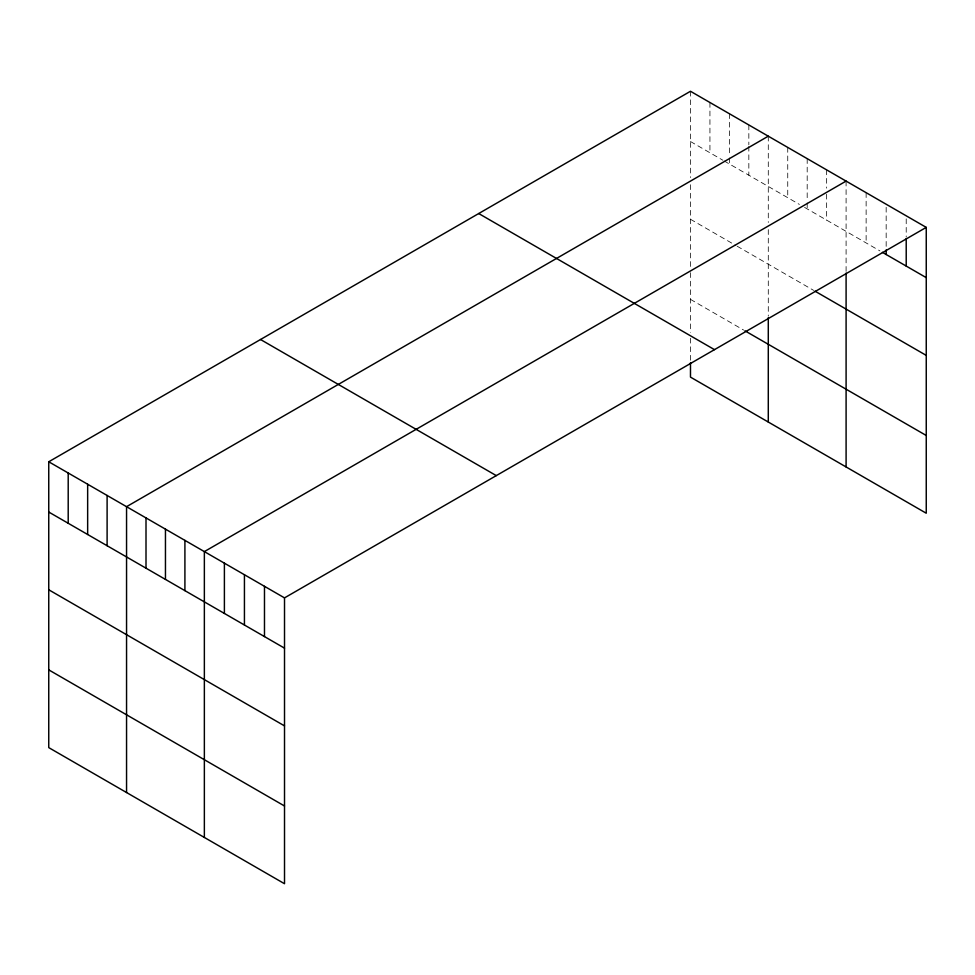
<?xml version="1.0" encoding="UTF-8"?>
<svg xmlns="http://www.w3.org/2000/svg" width="975" height="975" viewBox="0 0 975 975"><rect width="100%" height="100%" fill="white"/><g stroke="black" fill="none" stroke-linecap="round" stroke-linejoin="round"><path stroke-width="0.73" stroke-dasharray="4.88 3.66" d="M690.483 91.272L690.483 177.523M690.483 141.533L722.902 160.241M724.193 160.997L799.402 204.421M804.594 207.407L879.913 250.892M690.483 219.277L735.869 245.481M737.161 246.224L813.674 290.392M690.483 299.374L743.645 330.062M906.214 218.863L906.214 237.144M886.165 207.297L886.165 246.894M866.129 192.672L866.129 242.933M846.093 181.106L846.093 271.684M826.642 169.869L826.642 188.151M826.642 194.244L826.642 220.143M807.19 158.645L807.19 201.289M807.19 202.812L807.19 208.906M787.739 147.42L787.739 197.681M768.288 136.183L768.288 222.446M768.288 229.637L768.288 316.107M748.837 124.958L748.837 144.751M748.837 146.274L748.837 175.22M729.385 113.722L729.385 156.378M729.385 157.901L729.385 163.995M709.934 102.497L709.934 152.758M690.483 184.726L690.483 268.223M690.483 272.671L690.483 332.487M690.483 338.24L690.483 361.274"/><path stroke-width="1.46" d="M926.25 227.382L284.517 597.882L284.517 883.728L48.75 747.618L48.75 461.772L690.483 91.272L926.25 227.382L926.25 513.228L690.483 377.118L690.483 362.712M768.288 136.183L126.555 506.683L126.555 792.529M846.093 181.106L204.36 551.606L204.36 837.452M882.412 252.342L926.25 277.643M814.966 291.147L926.25 355.388M744.949 330.817L926.25 435.484M478.713 213.537L714.48 349.647M260.52 339.507L496.287 475.617M48.75 461.772L284.517 597.882M48.75 512.033L284.517 648.156M48.75 589.778L284.517 725.888M48.75 669.874L284.517 805.996M906.214 238.656L906.214 266.077M886.165 249.941L886.165 254.512M846.093 273.122L846.093 466.952M768.288 317.594L768.288 422.029M264.481 586.316L264.481 636.578M244.433 574.75L244.433 625.012M224.396 563.172L224.396 613.446M184.909 540.382L184.909 590.643M165.457 529.145L165.457 579.406M146.006 517.92L146.006 568.181M107.104 495.458L107.104 545.72M87.653 484.234L87.653 534.495M68.201 472.997L68.201 523.258"/></g></svg>
